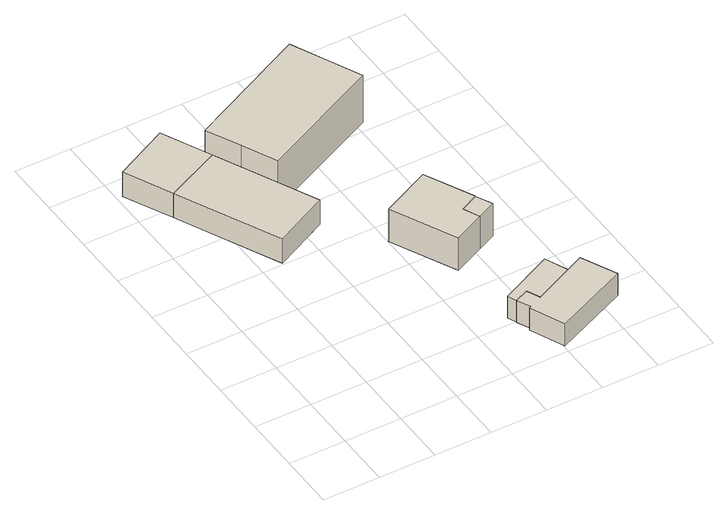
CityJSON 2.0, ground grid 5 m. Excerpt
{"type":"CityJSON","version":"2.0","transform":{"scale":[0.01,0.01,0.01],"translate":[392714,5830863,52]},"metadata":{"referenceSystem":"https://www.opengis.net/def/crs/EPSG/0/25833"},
"CityObjects":{
"building1":{"type":"Building","attributes":{"Gemeindeschluessel":"11000003","BezugspunktDach":"2200","function":"31001_2000","measuredHeight":2.46,"storeysAboveGround":1},"address":[{"country":"Germany","locality":"Berlin","thoroughfareNumber":"34 (1)","thoroughfareName":"Heckenrosenweg"}],"geometry":[{"type":"Solid","lod":"1","boundaries":[[[[0,1,2,3,4]],[[5,6,7,8,9]],[[5,9,4,3]],[[6,5,3,2]],[[7,6,2,1]],[[8,7,1,0]],[[9,8,0,4]]]]}]},
"building2":{"type":"Building","attributes":{"Gemeindeschluessel":"11000003","BezugspunktDach":"2200","function":"31001_2463","measuredHeight":2.46,"storeysAboveGround":1},"address":[{"country":"Germany","locality":"Berlin","thoroughfareNumber":"34 (2)","thoroughfareName":"Heckenrosenweg"}],"geometry":[{"type":"Solid","lod":"1","boundaries":[[[[10,11,12,1,0]],[[7,13,14,15,8]],[[7,8,0,1]],[[13,7,1,12]],[[14,13,12,11]],[[15,14,11,10]],[[8,15,10,0]]]]}]},
"building3":{"type":"Building","attributes":{"Gemeindeschluessel":"11000003","BezugspunktDach":"2200","function":"51009_1610","measuredHeight":2.2,"storeysAboveGround":0},"address":[{"country":"Germany","locality":"Berlin"}],"geometry":[{"type":"Solid","lod":"1","boundaries":[[[[16,17,18,19,20,21]],[[22,23,24,25,26,27]],[[22,27,21,20]],[[23,22,20,19]],[[24,23,19,18]],[[25,24,18,17]],[[26,25,17,16]],[[27,26,16,21]]]]}]},
"building4":{"type":"Building","attributes":{"Gemeindeschluessel":"11000003","BezugspunktDach":"2200","function":"31001_1312","measuredHeight":3.29,"storeysAboveGround":1},"address":[{"country":"Germany","locality":"Berlin","thoroughfareNumber":"36","thoroughfareName":"Heckenrosenweg"}],"geometry":[{"type":"Solid","lod":"1","boundaries":[[[[28,29,30,31,32,33]],[[34,35,36,37,38,39]],[[34,39,33,32]],[[35,34,32,31]],[[36,35,31,30]],[[37,36,30,29]],[[38,37,29,28]],[[39,38,28,33]]]]}]},
"building5":{"type":"Building","attributes":{"Gemeindeschluessel":"11000003","BezugspunktDach":"2200","function":"31001_1010","measuredHeight":6.14,"storeysAboveGround":1},"address":[{"country":"Germany","locality":"Berlin","thoroughfareNumber":"34","thoroughfareName":"Heckenrosenweg"}],"geometry":[{"type":"Solid","lod":"1","boundaries":[[[[40,41,42,43,44,45]],[[46,47,48,49,50,51]],[[46,51,45,44]],[[47,46,44,43]],[[48,47,43,42]],[[49,48,42,41]],[[50,49,41,40]],[[51,50,40,45]]]]}]},
"building6":{"type":"Building","attributes":{"Gemeindeschluessel":"11000003","BezugspunktDach":"2200","function":"31001_1312","measuredHeight":2.22,"storeysAboveGround":1},"address":[{"country":"Germany","locality":"Berlin","thoroughfareNumber":"38","thoroughfareName":"Heckenrosenweg"}],"geometry":[{"type":"Solid","lod":"1","boundaries":[[[[52,53,54,55,56,19,18,17,16]],[[57,58,59,60,61,62,63,64,65]],[[57,65,16,17]],[[58,57,17,18]],[[59,58,18,19]],[[60,59,19,56]],[[61,60,56,55]],[[62,61,55,54]],[[63,62,54,53]],[[64,63,53,52]],[[65,64,52,16]]]]}]},
"building7":{"type":"Building","attributes":{"Gemeindeschluessel":"11000003","BezugspunktDach":"2200","function":"51009_1610","measuredHeight":3.27,"storeysAboveGround":0},"address":[{"country":"Germany","locality":"Berlin"}],"geometry":[{"type":"Solid","lod":"1","boundaries":[[[[66,67,68,69]],[[35,70,37,36]],[[35,36,69,68]],[[70,35,68,67]],[[37,70,67,66]],[[36,37,66,69]]]]}]}
},
"vertices":[
[245,2897,296],[734,3123,296],[704,3185,296],[527,3552,296],[44,3312,296],[527,3552,50],[704,3185,50],[734,3123,50],[245,2897,50],[44,3312,50],
[676,2007,296],[1156,2245,296],[991,2589,296],[991,2589,50],[1156,2245,50],[676,2007,50],
[1836,481,274],[1957,532,274],[2010,417,274],[2359,579,274],[2272,780,274],[1799,557,274],[2272,780,54],[2359,579,54],[2010,417,54],[1957,532,54],[1836,481,54],[1799,557,54],
[1776,1230,381],[2047,1356,381],[1981,1497,381],[2141,1575,381],[1932,2002,381],[1498,1796,381],[1932,2002,52],[2141,1575,52],[1981,1497,52],[2047,1356,52],[1776,1230,52],[1498,1796,52],
[847,2887,513],[991,2589,513],[2068,3096,513],[1925,3399,513],[1781,3702,513],[704,3185,513],[1781,3702,40],[1925,3399,40],[2068,3096,40],[991,2589,40],[847,2887,40],[704,3185,40],
[1892,363,274],[1871,353,274],[2006,49,274],[2658,342,274],[2510,650,274],[1957,532,52],[2010,417,52],[2359,579,52],[2510,650,52],[2658,342,52],[2006,49,52],[1871,353,52],[1892,363,52],[1836,481,52],
[2047,1356,379],[2211,1433,379],[2141,1575,379],[1981,1497,379],[2211,1433,52]
]}
